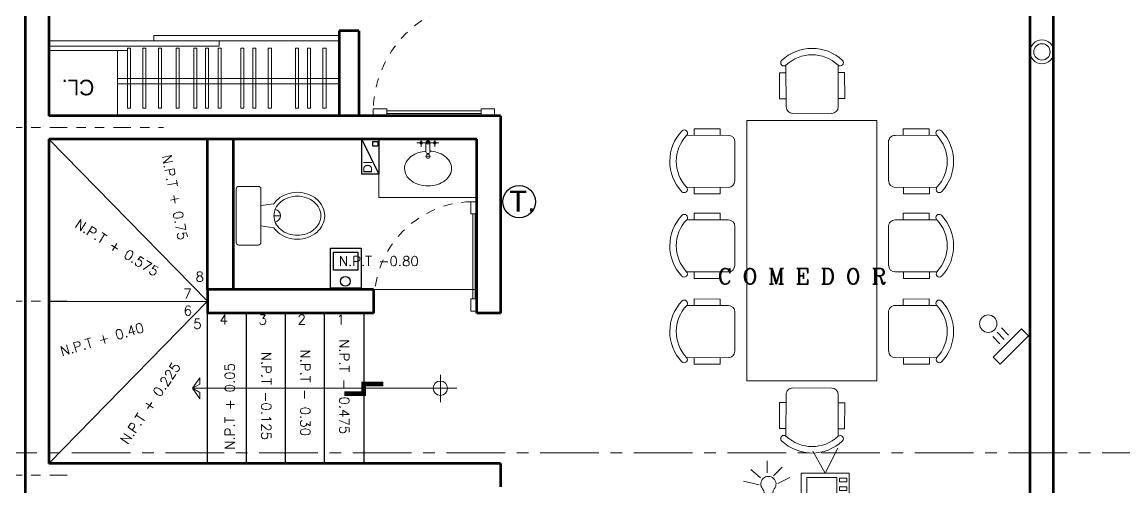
# Model space of a CAD drawing. Extents: x -111 to 1137, y -130 to 54.
# Drawn here: x 640.85 to 652.8, y -15.45 to -10.41 of the extents above; entities that cross this region are included whole.
import ezdxf

# ---------------------------------------------------------------- set-up
doc = ezdxf.new("R2010")
doc.units = 0
for name, pattern in [('CENTRO', [50.8, 31.75, -6.35, 6.35, -6.35]), ('DASHED2', [0.375, 0.25, -0.125]), ('DIVIDE2', [15.875, 6.35, -3.175, 0, -3.175, 0, -3.175])]:
    doc.linetypes.add(name, pattern=pattern)
doc.layers.get('0').update_dxf_attribs({"lineweight": 0})
for name, color, linetype, lineweight in [('EJES', 51, 'DIVIDE2', 0), ('instalacion DOMOTICA', 5, 'Continuous', 20), ('MBA', 130, 'Continuous', 9), ('Mobiliario', 1, 'Continuous', 13), ('MUEBLES', 1, 'Continuous', 9), ('muros', 5, 'Continuous', 60), ('MUROS BAJOS', 42, 'Continuous', 18), ('PUERTAS', 1, 'Continuous', 9)]:
    doc.layers.add(name, color=color, linetype=linetype, lineweight=lineweight)
for name, color, linetype in [('Escaleras', 17, 'Continuous'), ('NV', 230, 'Continuous'), ('simmbologia domotica', 160, 'Continuous'), ('TEXTO', 164, 'Continuous')]:
    doc.layers.add(name, color=color, linetype=linetype)
doc.styles.add('COMPLEX', font='complex.shx', dxfattribs={"height": 0.25})
doc.styles.add('MANOTEX3', font='MANOTEX3.shx')

# ---------------------------------------------------------------- blocks, each defined once
blk = doc.blocks.new('Ñ')
at = {"layer": 'MBA', "color": 4}
for p, q in [((-0.2181, 0.2039), (-0.2181, -0.2061)), ((-0.1981, 0.2239), (-0.0481, 0.2239)), ((-0.0281, 0.2039), (-0.0281, -0.2061)), ((-0.0281, 0.0766), (0.0719, 0.0913)), ((-0.0281, -0.0789), (0.0719, -0.0935)), ((0.0719, -0.0011), (0.1219, -0.0011)), ((-0.1981, -0.2261), (-0.0481, -0.2261))]:
    blk.add_line(p, q, dxfattribs=at)
for centre, radius, start, end in [((-0.1981, 0.2039), 0.02, 90.00033, 180.00033), ((-0.0481, 0.2039), 0.02, 0.00033, 90.00033), ((0.2519, -0.0655), 0.2444, 90.00033, 109.54724), ((0.2519, -0.0655), 0.2444, 70.45343, 90.00033), ((0.2235, -0.014), 0.1846, 130.60163, 145.23667), ((0.2239, -0.0142), 0.155, 129.8059, 153.57037), ((0.2407, -0.034), 0.211, 109.54724, 130.60163), ((0.2409, -0.0345), 0.1816, 109.04388, 129.8059), ((0.2519, -0.0666), 0.2154, 90.00033, 109.04388), ((0.2519, -0.0666), 0.2154, 70.95679, 90.00033), ((0.263, -0.0345), 0.1816, 50.19476, 70.95679), ((0.2631, -0.034), 0.211, 49.39904, 70.45343), ((0.28, -0.0142), 0.155, 26.4303, 50.19476), ((0.2803, -0.014), 0.1846, 25.79245, 49.39904), ((0.1977, -0.0011), 0.1258, 153.57037, 180.00033), ((0.0719, -0.0011), 0.05, 281.46671, 78.53385), ((0.3062, -0.0011), 0.1258, 0.00033, 26.4303), ((0.3069, -0.0011), 0.155, 0.00033, 25.79245), ((0.1977, -0.0011), 0.1258, 180.00033, 206.4303), ((0.2239, 0.0119), 0.155, 206.4303, 230.19476), ((0.28, 0.0119), 0.155, 309.8059, 333.57037), ((0.2803, 0.0117), 0.1846, 310.60163, 334.20822), ((0.3062, -0.0011), 0.1258, 333.57037, 0.00033), ((0.3069, -0.0011), 0.155, 334.20822, 0.00033), ((0.2235, 0.0117), 0.1846, 214.764, 229.39904), ((0.2407, 0.0318), 0.211, 229.39904, 250.45343), ((0.2409, 0.0323), 0.1816, 230.19476, 250.95679), ((0.2519, 0.0633), 0.2444, 250.45343, 270.00033), ((0.2519, 0.0643), 0.2154, 250.95679, 270.00033), ((0.2519, 0.0643), 0.2154, 270.00033, 289.04388), ((0.2519, 0.0633), 0.2444, 270.00033, 289.54724), ((0.263, 0.0323), 0.1816, 289.04388, 309.8059), ((0.2631, 0.0318), 0.211, 289.54724, 310.60163), ((-0.1981, -0.2061), 0.02, 180.00033, 270.00033), ((-0.0481, -0.2061), 0.02, 270.00033, 0.00033)]:
    blk.add_arc(centre, radius, start, end, dxfattribs=at)
blk = doc.blocks.new('FF')
at = {"layer": 'MBA', "color": 4}
for p, q in [((-0.092, 0.198), (0.138, 0.198)), ((-0.049, 0.155), (-0.049, 0.228)), ((0.002, 0.106), (0.002, 0.198)), ((0.044, 0.106), (0.044, 0.198)), ((0.096, 0.155), (0.096, 0.228)), ((0.002, 0.057), (0.045, 0.057))]:
    blk.add_line(p, q, dxfattribs=at)
for centre, radius in [((-0.049, 0.198), 0.0142), ((0.023, 0.198), 0.0142), ((0.096, 0.198), 0.0142), ((0.023, 0.057), 0.0213)]:
    blk.add_circle(centre, radius, dxfattribs=at)
for centre, radius, start, end in [((0.023, 0.198), 0.0213, 0.0171, 180.0152), ((-0.033, -0.101), 0.197, 126.9125, 151.1773), ((0.002, -0.147), 0.255, 107.468, 126.9125), ((0.025, -0.221), 0.332, 93.9839, 107.468), ((0.023, 0.106), 0.0213, 180.0162, 0.0162), ((0.025, -0.221), 0.332, 73.4301, 86.6217), ((0.047, -0.147), 0.255, 53.9856, 73.4301), ((0.081, -0.1), 0.197, 29.7208, 53.9856), ((-0.086, -0.071), 0.136, 151.1773, 180.4491), ((-0.086, -0.071), 0.136, 180.4491, 209.7208), ((0.134, -0.07), 0.136, 0.4491, 29.7208), ((0.134, -0.07), 0.136, 331.1773, 0.4491), ((-0.034, -0.041), 0.197, 209.7208, 233.9856), ((0.001, 0.006), 0.255, 233.9856, 253.4301), ((0.046, 0.006), 0.255, 287.468, 306.9125), ((0.081, -0.04), 0.197, 306.9125, 331.1773), ((0.023, 0.08), 0.332, 253.4301, 270.4491), ((0.023, 0.08), 0.332, 270.4491, 287.468)]:
    blk.add_arc(centre, radius, start, end, dxfattribs=at)
blk = doc.blocks.new('xasw')
at = {"layer": 'simmbologia domotica', "ltscale": 0.25}
blk.add_circle((540.5037, 6.3434), 0.1246, dxfattribs=at)
at = {"layer": 'simmbologia domotica', "ltscale": 0.25, "insert": (540.4275, 6.4288), "char_height": 0.161387, "width": 0.109927, "attachment_point": 1}
blk.add_mtext('{\\f@Arial Unicode MS|b0|i0|c0|p34;T.}', dxfattribs=at)
blk = doc.blocks.new('hert')
at = {"layer": 'simmbologia domotica', "ltscale": 0.25}
for points in [[(540.34, 9.6052), (540.5755, 9.6052), (540.5755, 9.2995), (540.34, 9.2995)], [(540.3633, 9.5756), (540.5512, 9.5756), (540.5512, 9.4361), (540.3633, 9.4361)]]:
    blk.add_lwpolyline(points, close=True, dxfattribs=at)
blk.add_circle((540.4546, 9.3518), 0.0373, dxfattribs=at)
blk = doc.blocks.new('xaasw')
at = {"layer": 'simmbologia domotica', "ltscale": 0.25}
blk.add_line((540.6645, 6.0912), (540.3981, 5.962), dxfattribs=at)
for points in [[(540.3981, 6.0912), (540.6645, 6.0912), (540.6645, 5.962), (540.3981, 5.962)], [(540.6482, 5.9687), (540.6138, 5.9687), (540.6138, 6.0069), (540.6482, 6.0069)]]:
    blk.add_lwpolyline(points, close=True, dxfattribs=at)
at = {"layer": 'simmbologia domotica', "ltscale": 0.25, "insert": (540.4057, 6.0812), "char_height": 0.068369, "width": 0.028994, "attachment_point": 1}
blk.add_mtext('{\\f@Arial Unicode MS|b0|i0|c0|p34;DI}', dxfattribs=at)
blk = doc.blocks.new('zxss')
at = {"layer": 'instalacion DOMOTICA', "ltscale": 0.25}
for radius in [0.092, 0.0628]:
    blk.add_circle((587.2587, 34.0745), radius, dxfattribs=at)
blk = doc.blocks.new('assde')
at = {"layer": 'instalacion DOMOTICA', "ltscale": 0.25}
for p, q in [((587.4067, 32.2924), (587.3099, 32.4627)), ((587.4067, 32.2924), (587.5027, 32.4839)), ((586.9613, 32.2952), (586.9613, 32.3877)), ((586.9095, 32.2581), (586.8342, 32.3216)), ((587.0092, 32.2714), (587.0751, 32.3377)), ((587.0421, 32.2135), (587.1353, 32.2605)), ((586.8996, 32.2041), (586.7792, 32.2313)), ((586.9336, 32.1025), (587.0105, 32.1025)), ((586.9336, 32.0977), (587.0105, 32.0977)), ((586.9336, 32.0919), (587.0105, 32.0919)), ((586.9336, 32.0848), (587.0105, 32.0848))]:
    blk.add_line(p, q, dxfattribs=at)
for points in [[(587.2225, 32.2924), (587.591, 32.2924), (587.591, 32.0006), (587.2225, 32.0006)], [(587.2661, 32.259), (587.4964, 32.259), (587.4964, 32.0612), (587.2661, 32.0612)], [(587.5167, 32.2548), (587.5714, 32.2548), (587.5714, 32.2269), (587.5167, 32.2269)], [(587.5167, 32.1875), (587.5714, 32.1875), (587.5714, 32.1597), (587.5167, 32.1597)], [(586.9336, 32.1062), (587.0105, 32.1062), (587.0105, 32.0775), (586.9336, 32.0775)], [(587.5167, 32.122), (587.5714, 32.122), (587.5714, 32.0942), (587.5167, 32.0942)], [(587.5167, 32.0538), (587.5714, 32.0538), (587.5714, 32.026), (587.5167, 32.026)]]:
    blk.add_lwpolyline(points, close=True, dxfattribs=at)
for centre, radius, start, end in [((586.9698, 32.2097), 0.0584, 320.93572, 219.82894), ((586.8743, 32.132), 0.0647, 336.50992, 39.75731), ((587.0614, 32.1362), 0.059, 141.61095, 210.53929)]:
    blk.add_arc(centre, radius, start, end, dxfattribs=at)
blk = doc.blocks.new('sdee')
at = {"layer": 'instalacion DOMOTICA'}
for p, q in [((587.579, 27.324), (587.049, 26.794)), ((587.123, 27.258), (587.256, 27.126)), ((587.205, 27.34), (587.337, 27.207)), ((587.579, 27.324), (587.712, 27.192)), ((587.042, 27.177), (587.174, 27.044)), ((587.712, 27.192), (587.181, 26.661)), ((587.049, 26.794), (587.181, 26.661))]:
    blk.add_line(p, q, dxfattribs=at)
blk.add_circle((586.957, 27.419), 0.163, dxfattribs=at)

msp = doc.modelspace()

# ---------------------------------------------------------------- linework, layer by layer
at = {"color": 8}
msp.add_line((644.66, -13.311), (645.783, -13.311), dxfattribs=at)
at = {"color": 8, "linetype": 'CENTRO', "ltscale": 0.02}
msp.add_line((639.357, -15.08), (653.422, -15.08), dxfattribs=at)
at = {"layer": 'EJES', "color": 8, "ltscale": 0.03}
for p, q in [((637.006, -11.553), (642.383, -11.553)), ((637.006, -13.438), (641.399, -13.438)), ((637.006, -15.323), (641.399, -15.323))]:
    msp.add_line(p, q, dxfattribs=at)
at = {"layer": 'Escaleras', "color": 8}
for p, q in [((641.138, -11.68), (642.86, -13.438)), ((642.86, -13.332), (642.86, -11.68)), ((641.138, -15.196), (642.86, -13.438)), ((641.138, -13.438), (642.857, -13.439)), ((642.86, -15.196), (642.86, -13.544)), ((643.284, -15.196), (643.284, -13.565)), ((643.707, -15.196), (643.707, -13.565)), ((644.131, -15.196), (644.131, -13.565)), ((644.555, -13.565), (644.555, -15.196))]:
    msp.add_line(p, q, dxfattribs=at)
at = {"layer": 'MBA', "color": 8}
for p, q in [((644.719, -12.314), (644.719, -11.68)), ((644.72, -12.314), (645.783, -12.314))]:
    msp.add_line(p, q, dxfattribs=at)
at = {"layer": 'Mobiliario', "color": 8}
for p, q in [((644.289, -10.615), (641.138, -10.615)), ((644.289, -10.558), (642.277, -10.558)), ((642.277, -10.558), (642.277, -10.615)), ((642.988, -10.618), (642.988, -10.671)), ((642.988, -10.671), (641.138, -10.671)), ((641.992, -10.72), (641.138, -10.72)), ((641.884, -11.426), (641.884, -10.72)), ((649.135, -10.961), (649.065, -10.961)), ((649.066, -11.244), (649.065, -10.961)), ((649.137, -11.332), (649.135, -10.88)), ((649.7, -10.878), (649.702, -11.329)), ((649.7, -10.959), (649.771, -10.959)), ((649.772, -11.241), (649.771, -10.959)), ((641.884, -11.023), (644.289, -11.023)), ((641.884, -11.08), (644.289, -11.08)), ((649.137, -11.244), (649.066, -11.244)), ((649.701, -11.241), (649.772, -11.241)), ((649.631, -11.4), (649.208, -11.402)), ((648.141, -11.637), (648.141, -11.567)), ((648.423, -11.568), (648.141, -11.567)), ((648.423, -11.639), (648.423, -11.568)), ((650.406, -11.568), (650.688, -11.567)), ((650.406, -11.639), (650.406, -11.568)), ((650.689, -11.637), (650.688, -11.567)), ((648.511, -11.639), (648.06, -11.637)), ((648.58, -12.133), (648.582, -11.71)), ((650.249, -12.133), (650.248, -11.71)), ((650.318, -11.639), (650.77, -11.637)), ((648.057, -12.202), (648.509, -12.204)), ((648.139, -12.202), (648.138, -12.273)), ((648.421, -12.274), (648.138, -12.273)), ((648.421, -12.203), (648.421, -12.274)), ((650.772, -12.202), (650.32, -12.204)), ((650.409, -12.203), (650.409, -12.274)), ((650.409, -12.274), (650.691, -12.273)), ((650.691, -12.202), (650.691, -12.273)), ((648.141, -12.553), (648.141, -12.483)), ((648.423, -12.484), (648.141, -12.483)), ((648.423, -12.555), (648.423, -12.484)), ((650.406, -12.484), (650.688, -12.483)), ((650.406, -12.555), (650.406, -12.484)), ((650.689, -12.553), (650.688, -12.483)), ((648.511, -12.555), (648.06, -12.553)), ((648.58, -13.049), (648.582, -12.626)), ((650.249, -13.049), (650.248, -12.626)), ((650.318, -12.555), (650.77, -12.553)), ((648.057, -13.118), (648.509, -13.12)), ((648.139, -13.118), (648.138, -13.189)), ((648.421, -13.119), (648.421, -13.19)), ((650.772, -13.118), (650.32, -13.12)), ((650.409, -13.119), (650.409, -13.19)), ((650.691, -13.118), (650.691, -13.189)), ((648.421, -13.19), (648.138, -13.189)), ((650.409, -13.19), (650.691, -13.189)), ((648.511, -13.484), (648.06, -13.482)), ((648.141, -13.482), (648.141, -13.412)), ((648.423, -13.413), (648.141, -13.412)), ((648.423, -13.483), (648.423, -13.413)), ((650.318, -13.484), (650.77, -13.482)), ((650.406, -13.413), (650.688, -13.412)), ((650.406, -13.483), (650.406, -13.413)), ((650.689, -13.482), (650.688, -13.412)), ((648.58, -13.978), (648.582, -13.555)), ((650.249, -13.978), (650.248, -13.555)), ((648.057, -14.047), (648.509, -14.049)), ((648.139, -14.047), (648.138, -14.118)), ((648.421, -14.048), (648.421, -14.119)), ((650.772, -14.047), (650.32, -14.049)), ((650.409, -14.048), (650.409, -14.119)), ((650.691, -14.047), (650.691, -14.118)), ((648.421, -14.119), (648.138, -14.118)), ((650.409, -14.119), (650.691, -14.118)), ((649.137, -14.446), (649.135, -14.898)), ((649.631, -14.378), (649.208, -14.376)), ((649.7, -14.9), (649.702, -14.449)), ((649.066, -14.534), (649.065, -14.817)), ((649.137, -14.534), (649.066, -14.534)), ((649.701, -14.537), (649.772, -14.537)), ((649.772, -14.537), (649.771, -14.819)), ((649.135, -14.817), (649.065, -14.817)), ((649.7, -14.819), (649.771, -14.819))]:
    msp.add_line(p, q, dxfattribs=at)
for points in [[(641.992, -11.344), (642.025, -11.344), (642.025, -10.695), (641.992, -10.695)], [(642.159, -11.344), (642.192, -11.344), (642.192, -10.695), (642.159, -10.695)], [(642.33, -11.344), (642.363, -11.344), (642.363, -10.695), (642.33, -10.695)], [(642.52, -11.344), (642.552, -11.344), (642.552, -10.695), (642.52, -10.695)], [(642.713, -11.344), (642.746, -11.344), (642.746, -10.695), (642.713, -10.695)], [(642.84, -11.344), (642.872, -11.344), (642.872, -10.695), (642.84, -10.695)], [(642.975, -11.344), (643.008, -11.344), (643.008, -10.695), (642.975, -10.695)], [(643.223, -11.344), (643.255, -11.344), (643.255, -10.695), (643.223, -10.695)], [(643.353, -11.344), (643.386, -11.344), (643.386, -10.695), (643.353, -10.695)], [(643.52, -11.344), (643.553, -11.344), (643.553, -10.695), (643.52, -10.695)], [(643.815, -11.344), (643.848, -11.344), (643.848, -10.695), (643.815, -10.695)], [(643.946, -11.344), (643.979, -11.344), (643.979, -10.695), (643.946, -10.695)], [(644.113, -11.344), (644.146, -11.344), (644.146, -10.695), (644.113, -10.695)]]:
    msp.add_lwpolyline(points, close=True, dxfattribs=at)
for centre, radius, start, end in [((649.419, -11.176), 0.48, 46.6704, 133.7917), ((649.113, -10.852), 0.0354, 138.5728, 309.0106), ((649.419, -11.176), 0.41, 46.6704, 133.7917), ((649.722, -10.85), 0.0354, 231.4515, 41.8893), ((649.208, -11.331), 0.0706, 180.2311, 270.2311), ((649.631, -11.33), 0.0706, 270.2311, 0.2311), ((648.355, -11.921), 0.48, 136.2083, 223.3296), ((648.032, -11.615), 0.0354, 320.9894, 131.4272), ((650.797, -11.615), 0.0354, 48.5728, 219.0106), ((650.474, -11.921), 0.48, 316.6704, 43.7917), ((648.355, -11.921), 0.41, 136.2083, 223.3296), ((648.511, -11.71), 0.0706, 359.7689, 89.7689), ((650.318, -11.71), 0.0706, 90.2311, 180.2311), ((650.474, -11.921), 0.41, 316.6704, 43.7917), ((648.509, -12.133), 0.0706, 269.7689, 359.7689), ((650.32, -12.133), 0.0706, 180.2311, 270.2311), ((648.03, -12.224), 0.0354, 228.1107, 38.5485), ((650.8, -12.224), 0.0354, 141.4515, 311.8893), ((648.355, -12.837), 0.48, 136.2083, 223.3296), ((648.032, -12.531), 0.0354, 320.9894, 131.4272), ((650.797, -12.531), 0.0354, 48.5728, 219.0106), ((650.474, -12.837), 0.48, 316.6704, 43.7917), ((648.355, -12.837), 0.41, 136.2083, 223.3296), ((648.511, -12.626), 0.0706, 359.7689, 89.7689), ((650.318, -12.626), 0.0706, 90.2311, 180.2311), ((650.474, -12.837), 0.41, 316.6704, 43.7917), ((648.03, -13.14), 0.0354, 228.1107, 38.5485), ((648.509, -13.049), 0.0706, 269.7689, 359.7689), ((650.32, -13.049), 0.0706, 180.2311, 270.2311), ((650.8, -13.14), 0.0354, 141.4515, 311.8893), ((648.355, -13.766), 0.48, 136.2083, 223.3296), ((648.355, -13.766), 0.41, 136.2083, 223.3296), ((648.032, -13.46), 0.0354, 320.9894, 131.4272), ((648.511, -13.554), 0.0706, 359.7689, 89.7689), ((650.318, -13.554), 0.0706, 90.2311, 180.2311), ((650.797, -13.46), 0.0354, 48.5728, 219.0106), ((650.474, -13.766), 0.41, 316.6704, 43.7917), ((650.474, -13.766), 0.48, 316.6704, 43.7917), ((648.509, -13.978), 0.0706, 269.7689, 359.7689), ((650.32, -13.978), 0.0706, 180.2311, 270.2311), ((648.03, -14.069), 0.0354, 228.1107, 38.5485), ((650.8, -14.069), 0.0354, 141.4515, 311.8893), ((649.208, -14.447), 0.0706, 89.7689, 179.7689), ((649.631, -14.448), 0.0706, 359.7689, 89.7689), ((649.113, -14.926), 0.0354, 50.9894, 221.4272), ((649.419, -14.602), 0.41, 226.2083, 313.3296), ((649.722, -14.928), 0.0354, 318.1107, 128.5485), ((649.419, -14.602), 0.48, 226.2083, 313.3296)]:
    msp.add_arc(centre, radius, start, end, dxfattribs=at)
at = {"layer": 'MUEBLES', "color": 8}
msp.add_lwpolyline([(648.709, -14.301), (650.121, -14.301), (650.121, -11.477), (648.709, -11.477)], close=True, dxfattribs=at)
at = {"layer": 'muros', "color": 8}
for p, q in [((640.884, -2.444), (640.884, -23.551)), ((652.037, -23.551), (652.037, -2.444)), ((651.783, -20.615), (651.783, -5.425)), ((641.138, -6.434), (641.138, -11.426)), ((644.289, -10.508), (644.289, -11.426)), ((644.501, -10.508), (644.289, -10.508)), ((644.501, -10.508), (644.501, -11.426)), ((646.037, -11.426), (641.138, -11.426)), ((646.037, -11.426), (646.037, -13.565)), ((641.138, -11.68), (641.138, -15.196)), ((645.783, -11.68), (641.138, -11.68)), ((642.86, -13.311), (642.86, -11.68)), ((643.143, -13.311), (643.143, -11.68)), ((645.783, -13.565), (645.783, -11.68)), ((644.66, -13.311), (642.86, -13.311)), ((642.86, -13.311), (642.86, -13.565)), ((644.66, -13.311), (644.66, -13.565)), ((644.66, -13.565), (642.86, -13.565)), ((646.037, -13.565), (645.783, -13.565)), ((646.037, -15.196), (641.138, -15.196)), ((646.037, -15.196), (646.037, -15.45))]:
    msp.add_line(p, q, dxfattribs=at)
at = {"layer": 'MUROS BAJOS', "color": 8}
for p, q in [((642.696, -14.38), (642.778, -14.267)), ((642.778, -14.335), (642.696, -14.38)), ((642.778, -14.267), (642.778, -14.335)), ((645.386, -14.234), (645.386, -14.532)), ((645.566, -14.38), (642.696, -14.38)), ((642.696, -14.38), (642.778, -14.494)), ((642.778, -14.426), (642.696, -14.38)), ((642.778, -14.494), (642.778, -14.426))]:
    msp.add_line(p, q, dxfattribs=at)
msp.add_circle((645.386, -14.38), 0.0776, dxfattribs=at)
at = {"layer": 'NV', "color": 8, "const_width": 0.0494}
msp.add_lwpolyline([(644.343, -14.439), (644.555, -14.439), (644.555, -14.333), (644.766, -14.333)], dxfattribs=at)
at = {"layer": 'PUERTAS', "color": 8, "ltscale": 0.5}
for p, q in [((644.805, -11.375), (645.828, -11.375)), ((645.828, -11.404), (644.805, -11.404)), ((645.737, -12.49), (645.737, -13.412)), ((645.763, -13.412), (645.763, -12.49))]:
    msp.add_line(p, q, dxfattribs=at)
for points in [[(644.658, -11.426), (644.658, -11.353), (644.805, -11.353), (644.805, -11.426)], [(645.974, -11.426), (645.974, -11.353), (645.828, -11.353), (645.828, -11.426)], [(645.783, -12.358), (645.717, -12.358), (645.717, -12.49), (645.783, -12.49)], [(645.783, -13.544), (645.717, -13.544), (645.717, -13.412), (645.783, -13.412)]]:
    msp.add_lwpolyline(points, close=True, dxfattribs=at)
at = {"layer": 'PUERTAS', "color": 8, "linetype": 'DASHED2', "ltscale": 0.3}
for centre, radius, start, end in [((645.853, -11.386, 226.32), 1.195, 85.5419, 178.4212), ((645.746, -13.435, 203.93), 1.077, 91.5788, 184.4581)]:
    msp.add_arc(centre, radius, start, end, dxfattribs=at)

# ---------------------------------------------------------------- block references
at = {"layer": 'instalacion DOMOTICA'}
for name, p, xscale, yscale, zscale in [('zxss', (-177.207, -58.842), 1.411845576993129, 1.411845576993129, 1.411845576993129), ('sdee', (311.501, -29.555), 0.5789656474406746, 0.5789656474406746, 0.5789656474406746), ('assde', (-179.766, -60.893), 1.411845576993129, 1.411845576993129, 1.411845576993129)]:
    msp.add_blockref(name, p, dxfattribs=dict(at, xscale=xscale, yscale=yscale, zscale=zscale))
at = {"layer": 'MBA', "color": 8, "ltscale": 0.5}
for name, p, xscale, yscale, zscale, rotation in [('FF', (645.228, -11.925, 0), 1.03690399026014, 1.03690399026014, 1.03690399026014, 359.9838298055841), ('Ñ', (643.479, -12.509), 1.411845576993129, 1.411845576993129, 1.411845576993129, 359.9996662832583)]:
    msp.add_blockref(name, p, dxfattribs=dict(at, xscale=xscale, yscale=yscale, zscale=zscale, rotation=rotation))
at = {"layer": 'simmbologia domotica', "xscale": 1.411845576993129, "yscale": 1.411845576993129, "zscale": 1.411845576993129, "rotation": 90}
msp.add_blockref('xaasw', (653.135, -775.019), dxfattribs=at)
at = {"layer": 'simmbologia domotica', "xscale": 1.411845576993129, "yscale": 1.411845576993129, "zscale": 1.411845576993129}
for name, p in [('xasw', (-116.867, -21.314)), ('hert', (-118.683, -26.424))]:
    msp.add_blockref(name, p, dxfattribs=at)

# ---------------------------------------------------------------- texts
at = {"layer": 'TEXTO', "color": 8, "lineweight": 20, "style": 'MANOTEX3'}
msp.add_text('CL.', height=0.1694, rotation=180, dxfattribs=at).set_placement((641.632, -11.036))
at = {"layer": 'TEXTO', "color": 8, "linetype": 'Continuous', "lineweight": 20, "ltscale": 0.3, "style": 'COMPLEX'}
for s, rotation, p in [('N.P.T + 0.75', 280.8671, (642.365, -11.86)), ('N.P.T + 0.575', 328.1212, (641.414, -12.63)), ('N.P.T + 0.40', 16.5265, (641.281, -14.035)), ('N.P.T - 0.475', 270, (644.292, -13.848)), ('N.P.T - 0.30', 270, (643.868, -13.959)), ('N.P.T -0.125', 270, (643.445, -13.984)), ('N.P.T + 0.225', 55.6883, (641.994, -14.997)), ('N.P.T + 0.05', 90.0312, (643.155, -15.047))]:
    msp.add_text(s, height=0.10585, rotation=rotation, dxfattribs=at).set_placement(p)
for s, height, p in [('N.P.T -0.80', 0.10585, (644.285, -13.055)), ('8', 0.106, (642.731, -13.224)), ('C O M E D O R', 0.16968, (648.396, -13.252)), ('7', 0.106, (642.598, -13.408)), ('6', 0.106, (642.601, -13.592)), ('4', 0.106, (642.99, -13.689)), ('3', 0.106, (643.414, -13.689)), ('2', 0.106, (643.837, -13.689)), ('1', 0.106, (644.261, -13.689)), ('5', 0.106, (642.706, -13.735))]:
    msp.add_text(s, height=height, dxfattribs=at).set_placement(p)

doc.saveas('drawing.dxf')
